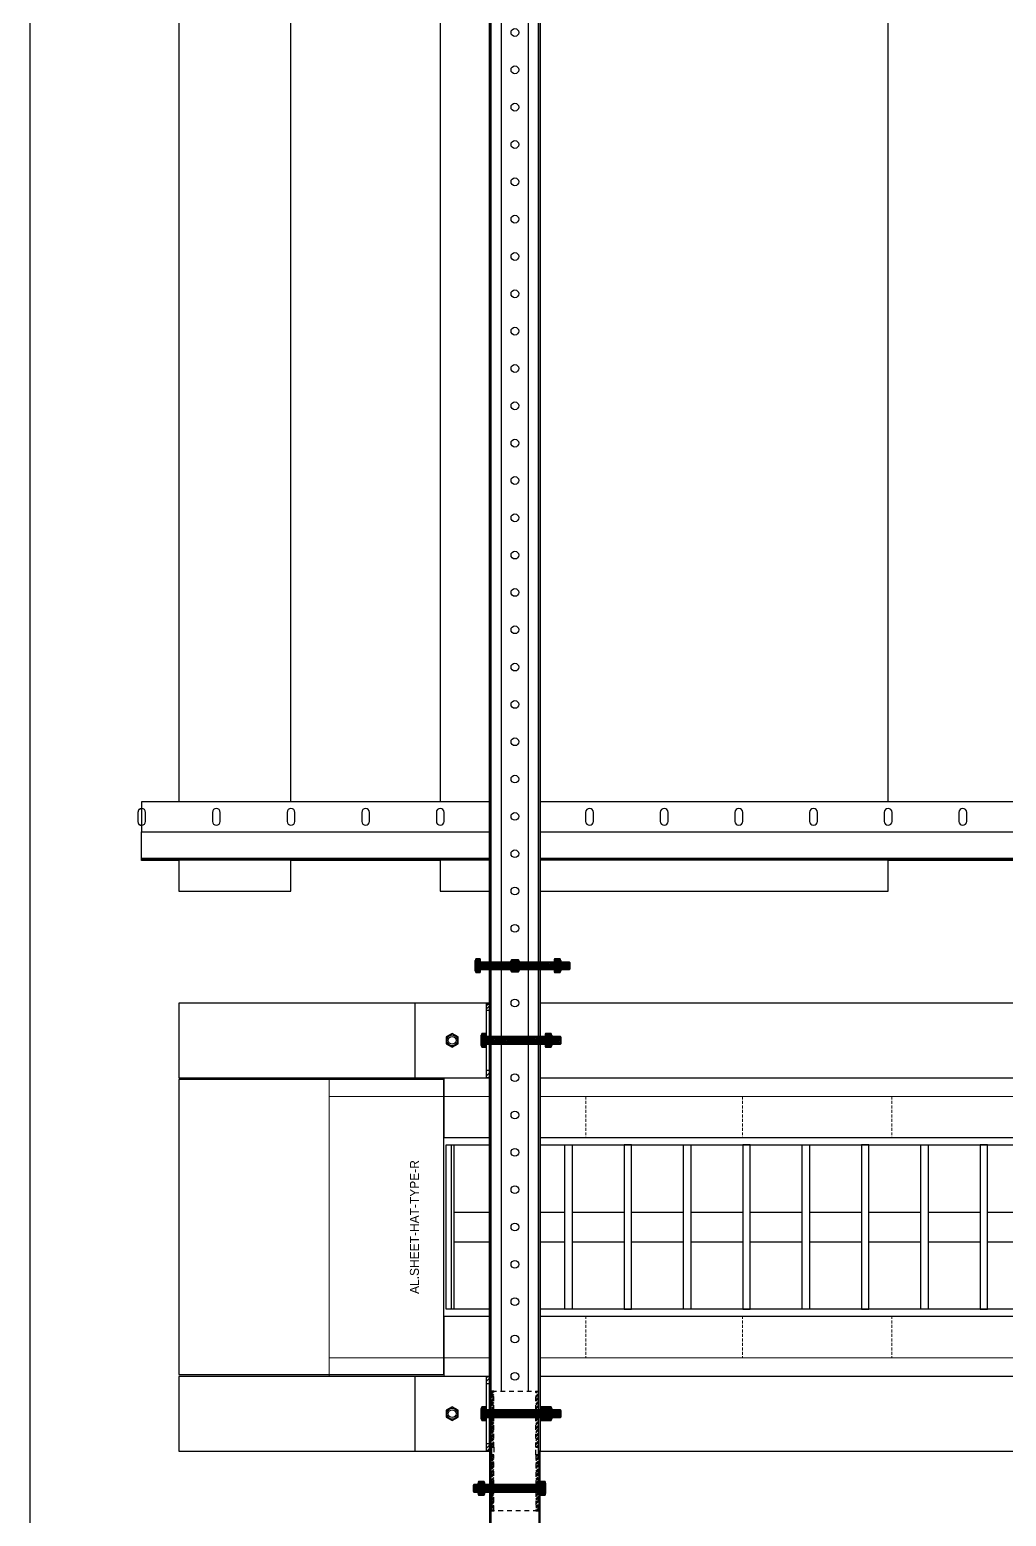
# Model space of a CAD drawing. Header units: millimetres. Extents: x -962357 to -591296, y -223672 to 59420.
# Drawn here: x -842405 to -841751, y -174638 to -173642 of the extents above; entities that cross this region are included whole.
import ezdxf
from ezdxf.enums import TextEntityAlignment as Align

# ---------------------------------------------------------------- set-up
doc = ezdxf.new("R2010")
doc.units = ezdxf.units.MM
doc.linetypes.add('DPA_Hidden 50', pattern=[3, 2, -1])
doc.linetypes.add('TA_HL_000.90000', pattern=[5.85, 3.195, -2.655])
for name, color, linetype in [('000 - H A T C H', 8, 'Continuous'), ('000 - WIPEOUT', 250, 'Continuous'), ('001 - ASCESSORIES', 251, 'Continuous'), ('A04_TUBE SERIES', 2, 'Continuous'), ('A11_ALU.SOLID SHEET', 2, 'Continuous')]:
    doc.layers.add(name, color=color, linetype=linetype)
doc.layers.add('A-GLAZ-CURT', color=2, linetype='Continuous', lineweight=9)
pattern_1 = [(135, (45431.8018, -77824.1695), (-1.325825215, -1.325825215), []), (135, (45431.8018, -77823.2856), (-1.325825215, -1.325825215), [])]
pattern_2 = [(110, (-0.5, 0), (-0.939693, -0.34202), []), (110, (-0.2012, 0.6409), (-0.939693, -0.34202), [1.25, -0.25, 0, -0.25])]

# ---------------------------------------------------------------- blocks, each defined once
blk = doc.blocks.new('*U4621')
at = {"color": 1}
blk.add_wipeout([(600, -60), (-600, -60), (-600, 60), (600, 60)], dxfattribs=at).dxf.layer = '000 - WIPEOUT'
at = {"layer": '001 - ASCESSORIES', "color": 0}
blk.add_lwpolyline([(600, -60), (-600, -60), (-600, 60), (600, 60)], close=True, dxfattribs=at)
at = {"layer": '001 - ASCESSORIES'}
for points in [[(-593.5, -55), (-598.5, -55), (-598.5, 55), (-593.5, 55)], [(595, -55), (-595, -55), (-595, 55), (595, 55)], [(-558.77, -55), (-553.77, -55), (-553.77, 55), (-558.77, 55)], [(-514.03, -55), (-519.03, -55), (-519.03, 55), (-514.03, 55)], [(-479.3, -55), (-474.3, -55), (-474.3, 55), (-479.3, 55)], [(-434.57, -55), (-439.57, -55), (-439.57, 55), (-434.57, 55)], [(-399.83, -55), (-394.83, -55), (-394.83, 55), (-399.83, 55)], [(-355.1, -55), (-360.1, -55), (-360.1, 55), (-355.1, 55)], [(-320.37, -55), (-315.37, -55), (-315.37, 55), (-320.37, 55)], [(-275.63, -55), (-280.63, -55), (-280.63, 55), (-275.63, 55)], [(-240.9, -55), (-235.9, -55), (-235.9, 55), (-240.9, 55)]]:
    blk.add_lwpolyline(points, close=True, dxfattribs=at)
for points in [[(-593.5, 10), (-558.77, 10)], [(-553.77, 10), (-519.03, 10)], [(-514.03, 10), (-479.3, 10)], [(-474.3, 10), (-439.57, 10)], [(-434.57, 10), (-399.83, 10)], [(-394.83, 10), (-360.1, 10)], [(-355.1, 10), (-320.37, 10)], [(-315.37, 10), (-280.63, 10)], [(-275.63, 10), (-240.9, 10)], [(-235.9, 10), (-201.17, 10)], [(-593.5, -10), (-558.77, -10)], [(-553.77, -10), (-519.03, -10)], [(-514.03, -10), (-479.3, -10)], [(-474.3, -10), (-439.57, -10)], [(-434.57, -10), (-399.83, -10)], [(-394.83, -10), (-360.1, -10)], [(-355.1, -10), (-320.37, -10)], [(-315.37, -10), (-280.63, -10)], [(-275.63, -10), (-240.9, -10)], [(-235.9, -10), (-201.17, -10)]]:
    blk.add_lwpolyline(points, dxfattribs=at)
blk = doc.blocks.new('*U4890')
blk.add_attdef('EXTR.OVL-LENGTH_', (-25, -59.09), '', height=5)
blk.add_wipeout([(-25, 0), (25, 0), (25, 1575), (-25, 1575)]).dxf.layer = '000 - WIPEOUT'
at = {"layer": 'A04_TUBE SERIES', "color": 0}
blk.add_lwpolyline([(-25, 0), (25, 0), (25, 1575), (-25, 1575)], close=True, dxfattribs=at)
blk = doc.blocks.new('*U4891')
blk.add_attdef('EXTR.OVL-LENGTH_', (-25, -59.09), '', height=5)
blk.add_wipeout([(-25, 0), (25, 0), (25, 1575), (-25, 1575)]).dxf.layer = '000 - WIPEOUT'
at = {"layer": 'A04_TUBE SERIES', "color": 0}
blk.add_lwpolyline([(-25, 0), (25, 0), (25, 1575), (-25, 1575)], close=True, dxfattribs=at)
blk = doc.blocks.new('*U4893')
at = {"color": 3}
blk.add_wipeout([(-875, 350), (875, 350), (875, 50), (-875, 50)], dxfattribs=at).dxf.layer = '000 - WIPEOUT'
at = {"layer": 'A11_ALU.SOLID SHEET', "color": 0, "linetype": 'ByBlock'}
blk.add_lwpolyline([(-875, 50), (875, 50), (875, 350), (-875, 350)], close=True, dxfattribs=at)
blk = doc.blocks.new('*U4895')
blk.add_wipeout([(875, 250), (875, 325), (-875, 325), (-875, 250)]).dxf.layer = '000 - WIPEOUT'
at = {"layer": 'A11_ALU.SOLID SHEET', "color": 0}
blk.add_lwpolyline([(875, 250), (875, 325), (-875, 325), (-875, 250)], close=True, dxfattribs=at)
blk = doc.blocks.new('*U4914')
blk.add_wipeout([(-750, 0), (750, 0), (750, 39), (-750, 39)]).dxf.layer = '000 - WIPEOUT'
at = {"color": 2}
blk.add_lwpolyline([(-750, 39), (750, 39), (750, 37.8), (-750, 37.8)], close=True, dxfattribs=at)
at = {"color": 1}
blk.add_lwpolyline([(-750, 37.8), (750, 37.8), (750, 20), (-750, 20)], close=True, dxfattribs=at)
blk.add_lwpolyline([(-750, 0), (750, 0), (750, 20), (-750, 20)], close=True)
for points in [[(202.6, 13, 1), (197.4, 13), (197.4, 7, 1), (202.6, 7)], [(252.6, 13, 1), (247.4, 13), (247.4, 7, 1), (252.6, 7)], [(302.6, 13, 1), (297.4, 13), (297.4, 7, 1), (302.6, 7)], [(352.6, 13, 1), (347.4, 13), (347.4, 7, 1), (352.6, 7)], [(402.6, 13, 1), (397.4, 13), (397.4, 7, 1), (402.6, 7)], [(452.6, 13, 1), (447.4, 13), (447.4, 7, 1), (452.6, 7)], [(502.6, 13, 1), (497.4, 13), (497.4, 7, 1), (502.6, 7)], [(552.6, 13, 1), (547.4, 13), (547.4, 7, 1), (552.6, 7)], [(602.6, 13, 1), (597.4, 13), (597.4, 7, 1), (602.6, 7)], [(652.6, 13, 1), (647.4, 13), (647.4, 7, 1), (652.6, 7)], [(702.6, 13, 1), (697.4, 13), (697.4, 7, 1), (702.6, 7)], [(752.6, 13, 1), (747.4, 13), (747.4, 7, 1), (752.6, 7)]]:
    blk.add_lwpolyline(points, format="xyb", close=True, dxfattribs=at)
blk = doc.blocks.new('000 - ASSCESSORIES_FAMELINE_GALV.BRACKET_FITTING_U-PROFILE_CC-01_TOP_VIEW')
at = {"color": 6}
blk.add_wipeout([(1500, -17), (-1500, -17), (-1500, 17), (1500, 17)], dxfattribs=at).dxf.layer = '000 - WIPEOUT'
at = {"layer": '001 - ASCESSORIES', "color": 0, "linetype": 'ByBlock'}
for p, q in [((1500, 15.8), (-1500, 15.8)), ((1500, -15.8), (-1500, -15.8))]:
    blk.add_line(p, q, dxfattribs=at)
at = {"layer": '001 - ASCESSORIES', "color": 1}
blk.add_lwpolyline([(1500, 17), (1500, -17), (-1500, -17), (-1500, 17)], close=True, dxfattribs=at)
at = {"layer": '001 - ASCESSORIES', "color": 0, "linetype": 'ByBlock'}
for points in [[(-1500, 17), (-1500, 9), (1500, 9), (1500, 17)], [(-1500, -9), (-1500, -17), (1500, -17), (1500, -9)]]:
    blk.add_lwpolyline(points, close=True, dxfattribs=at)
at = {"layer": '001 - ASCESSORIES', "color": 1, "linetype": 'Continuous'}
for centre in [(550, 0), (575, 0), (600, 0), (625, 0), (650, 0), (675, 0), (700, 0), (725, 0), (750, 0), (775, 0), (800, 0), (825, 0), (850, 0), (875, 0), (900, 0), (925, 0), (950, 0), (975, 0), (1000, 0), (1025, 0), (1050, 0), (1075, 0), (1100, 0), (1125, 0), (1150, 0), (1175, 0), (1200, 0), (1225, 0), (1250, 0), (1275, 0), (1300, 0), (1325, 0), (1350, 0), (1375, 0), (1400, 0), (1425, 0), (1450, 0), (1475, 0), (1500, 0)]:
    blk.add_circle(centre, 2.6, dxfattribs=at)
blk = doc.blocks.new('000 - ASSCESSORIES_FAMELINE_GALV._SPICE-FOR_CC-01_TOP_VIEW')
blk.add_wipeout([(-40, 15.5), (40, 15.5), (40, -15.5), (-40, -15.5)]).dxf.layer = '000 - WIPEOUT'
at = {"layer": '000 - H A T C H'}
h = blk.add_hatch(dxfattribs=at)
h.set_pattern_fill('ANSI32', color=8, scale=5, angle=90)
h.set_pattern_definition(pattern_1)
h.paths.add_polyline_path([(-27.5, 14), (-27.5, 15.5), (-40, 15.5), (-40, 14)])
h.paths.add_polyline_path([(-2.5, 14), (-2.5, 15.5), (-22.5, 15.5), (-22.5, 14)])
h.paths.add_polyline_path([(27.5, 15.5), (27.5, 14), (40, 14), (40, 15.5)])
h.paths.add_polyline_path([(22.5, 14), (22.5, 15.5), (2.5, 15.5), (2.5, 14)])
h = blk.add_hatch(dxfattribs=at)
h.set_pattern_fill('ANSI32', color=8, scale=5, angle=90)
h.set_pattern_definition(pattern_1)
h.paths.add_polyline_path([(-27.5, -15.5), (-27.5, -14), (-40, -14), (-40, -15.5)])
h.paths.add_polyline_path([(-2.5, -15.5), (-2.5, -14), (-22.5, -14), (-22.5, -15.5)])
h.paths.add_polyline_path([(27.5, -14), (27.5, -15.5), (40, -15.5), (40, -14)])
h.paths.add_polyline_path([(22.5, -15.5), (22.5, -14), (2.5, -14), (2.5, -15.5)])
at = {"layer": '001 - ASCESSORIES', "color": 0, "linetype": 'ByBlock'}
for points in [[(-40, 15.5), (40, 15.5), (40, -15.5), (-40, -15.5)], [(-27.5, 14), (-27.5, 15.5), (-40, 15.5), (-40, 14)], [(-27.5, 15.5), (-22.5, 15.5), (-22.5, 14), (-27.5, 14)], [(-2.5, 14), (-2.5, 15.5), (-22.5, 15.5), (-22.5, 14)], [(-2.5, 15.5), (2.5, 15.5), (2.5, 14), (-2.5, 14)], [(22.5, 14), (22.5, 15.5), (2.5, 15.5), (2.5, 14)], [(22.5, 15.5), (27.5, 15.5), (27.5, 14), (22.5, 14)], [(27.5, 15.5), (27.5, 14), (40, 14), (40, 15.5)], [(-27.5, -15.5), (-27.5, -14), (-40, -14), (-40, -15.5)], [(-27.5, -14), (-22.5, -14), (-22.5, -15.5), (-27.5, -15.5)], [(-2.5, -15.5), (-2.5, -14), (-22.5, -14), (-22.5, -15.5)], [(-2.5, -14), (2.5, -14), (2.5, -15.5), (-2.5, -15.5)], [(2.5, -14), (22.5, -14), (22.5, -15.5), (2.5, -15.5)], [(22.5, -14), (27.5, -14), (27.5, -15.5), (22.5, -15.5)], [(27.5, -14), (40, -14), (40, -15.5), (27.5, -15.5)]]:
    blk.add_lwpolyline(points, close=True, dxfattribs=at)
blk = doc.blocks.new('*U4733')
at = {"layer": '001 - ASCESSORIES', "color": 0, "linetype": 'ByBlock', "rotation": 90}
blk.add_blockref('000 - ASSCESSORIES_FAMELINE_GALV._SPICE-FOR_CC-01_TOP_VIEW', (0, 0), dxfattribs=at)
blk = doc.blocks.new('*U4662')
at = {"color": 1}
for p, q in [((-3.46, 4.5), (3.46, 4.5)), ((-3.46, 0), (3.46, 0))]:
    blk.add_line(p, q, dxfattribs=at)
at = {"color": 0}
for points in [[(-2.31, 4.21, 0.249893), (-4.62, 4.21), (-4.62, 0.29, 0.249893), (-2.31, 0.29)], [(2.31, 4.21, 0.062422), (0, 4.5, 0.062422), (-2.31, 4.21), (-2.31, 0.29, 0.061692), (0, 0, 0.061692), (2.31, 0.29)], [(4.62, 4.21, 0.249893), (2.31, 4.21), (2.31, 0.29, 0.249893), (4.62, 0.29)]]:
    blk.add_lwpolyline(points, format="xyb", close=True, dxfattribs=at)
blk = doc.blocks.new('*U4707')
at = {"layer": '000 - H A T C H'}
h = blk.add_hatch(color=250, dxfattribs=at)
h.dxf.hatch_style = 1
edge = h.paths.add_edge_path()
edge.add_line((0.29, 4.62), (4.21, 4.62))
edge.add_arc((2.05, 3.46), 2.45, 0, 28.06093, ccw=False)
edge.add_line((4.5, 3.46), (4.5, 0.01))
edge.add_arc((-4.86, 0), 9.36, -0.02392, 0.02392, ccw=False)
edge.add_line((4.5, 0), (4.5, 0))
edge.add_arc((-4.86, 0), 9.36, -0.02392, 0.02392, ccw=False)
edge.add_line((4.5, -0.01), (4.5, -3.46))
edge.add_arc((2.05, -3.46), 2.45, -28.06093, 0, ccw=False)
edge.add_line((4.21, -4.62), (0.29, -4.62))
edge.add_arc((2.45, -3.46), 2.45, 180, 208.06093, ccw=False)
edge.add_line((0, -3.46), (0, 3.46))
edge.add_arc((2.45, 3.46), 2.45, 151.93907, 180, ccw=False)
at = {"layer": '001 - ASCESSORIES', "color": 0, "rotation": 270}
blk.add_blockref('*U4662', (0, 0), dxfattribs=at)
blk = doc.blocks.new('*U4682')
at = {"color": 1}
for p, q in [((-3.46, 3.5), (3.46, 3.5)), ((-3.46, 0), (3.46, 0))]:
    blk.add_line(p, q, dxfattribs=at)
at = {"color": 0}
for points in [[(-2.31, 3.21, 0.249855), (-4.62, 3.21), (-4.62, 0.29, 0.249855), (-2.31, 0.29)], [(2.31, 3.21, 0.062432), (0, 3.5, 0.062432), (-2.31, 3.21), (-2.31, 0.29, 0.061701), (0, 0, 0.061701), (2.31, 0.29)], [(4.62, 3.21, 0.249855), (2.31, 3.21), (2.31, 0.29, 0.249855), (4.62, 0.29)]]:
    blk.add_lwpolyline(points, format="xyb", close=True, dxfattribs=at)
blk = doc.blocks.new('*U4693')
at = {"layer": '000 - H A T C H'}
h = blk.add_hatch(dxfattribs=at)
h.set_pattern_fill('ANSI35', color=8, scale=4, angle=65)
h.set_pattern_definition(pattern_2)
h.paths.add_polyline_path([(0, -2.5), (44.5, -2.5), (44.5, 2.5), (0, 2.5)])
at = {"color": 8}
blk.add_line((44.5, -2.5), (44.5, 2.5), dxfattribs=at)
at = {"color": 1}
blk.add_lwpolyline([(44.5, 2.5), (0, 2.5), (0, -2.5), (44.5, -2.5), (45, -2), (45, 2)], close=True, dxfattribs=at)
blk = doc.blocks.new('*U4734')
at = {"layer": '000 - H A T C H'}
h = blk.add_hatch(color=250, dxfattribs=at)
h.dxf.hatch_style = 1
edge = h.paths.add_edge_path()
edge.add_line((-0.29, -4.62), (-3.21, -4.62))
edge.add_arc((-1.05, -3.46), 2.45, 180, 208.05689, ccw=False)
edge.add_line((-3.5, -3.46), (-3.5, -0.01))
edge.add_arc((5.86, 0), 9.36, 179.97608, 180.02392, ccw=False)
edge.add_line((-3.5, 0), (-3.5, 0))
edge.add_arc((5.86, 0), 9.36, 179.97608, 180.02392, ccw=False)
edge.add_line((-3.5, 0.01), (-3.5, 3.46))
edge.add_arc((-1.05, 3.46), 2.45, 151.94311, 180, ccw=False)
edge.add_line((-3.21, 4.62), (-0.29, 4.62))
edge.add_arc((-2.45, 3.46), 2.45, 360, 388.05689, ccw=False)
edge.add_line((0, 3.46), (0, -3.46))
edge.add_arc((-2.45, -3.46), 2.45, 331.94311, 360, ccw=False)
blk.add_blockref('*U4693', (0, 0))
at = {"layer": '001 - ASCESSORIES', "rotation": 90}
blk.add_blockref('*U4682', (0, 0), dxfattribs=at)
blk = doc.blocks.new('*U4735')
at = {"layer": '001 - ASCESSORIES', "rotation": 270}
for name, p in [('*U4734', (0, 0)), ('*U4707', (0, -37.2))]:
    blk.add_blockref(name, p, dxfattribs=at)
blk = doc.blocks.new('*U4907')
at = {"layer": '001 - ASCESSORIES'}
blk.add_lwpolyline([(2020, 17), (1500, 17), (1500, -17), (2020, -17)], close=True, dxfattribs=at)
at = {"layer": '001 - ASCESSORIES', "color": 0}
blk.add_lwpolyline([(2020, 16.2), (1500, 16.2), (1500, -16.2), (2020, -16.2)], close=True, dxfattribs=at)
at = {"layer": '001 - ASCESSORIES'}
blk.add_circle((1525, 0), 2.6, dxfattribs=at)
at = {"layer": '001 - ASCESSORIES', "color": 0, "linetype": 'ByBlock'}
blk.add_blockref('000 - ASSCESSORIES_FAMELINE_GALV.BRACKET_FITTING_U-PROFILE_CC-01_TOP_VIEW', (0, 0), dxfattribs=at)
at = {"layer": '001 - ASCESSORIES', "linetype": 'TA_HL_000.90000', "rotation": 90}
blk.add_blockref('*U4733', (1500, 0), dxfattribs=at)
for p in [(1475, 17), (1525, 17)]:
    blk.add_blockref('*U4735', p)
blk = doc.blocks.new('*U4663')
at = {"layer": '001 - ASCESSORIES', "color": 0}
blk.add_lwpolyline([(4.62, 0), (2.31, 4), (-2.31, 4), (-4.62, 0), (-2.31, -4), (2.31, -4)], close=True, dxfattribs=at)
at = {"layer": '001 - ASCESSORIES', "color": 8}
blk.add_circle((0, 0), 3.85, dxfattribs=at)
at = {"layer": '001 - ASCESSORIES', "color": 0}
blk.add_circle((0, 0), 2.6, dxfattribs=at)
blk = doc.blocks.new('*U4664')
at = {"layer": '000 - H A T C H'}
h = blk.add_hatch(color=250, dxfattribs=at)
h.dxf.hatch_style = 1
h.paths.add_polyline_path([(4, -2.31), (4, 2.31), (0, 4.62), (-4, 2.31), (-4, -2.31), (0, -4.62)])
h.paths.add_polyline_path([(0, -2.6, -1), (0, 2.6, -1)], flags=16)
at = {"layer": '001 - ASCESSORIES', "color": 0, "rotation": 270}
blk.add_blockref('*U4663', (0, 0), dxfattribs=at)
blk = doc.blocks.new('*U4696')
at = {"layer": '000 - H A T C H'}
h = blk.add_hatch(dxfattribs=at)
h.set_pattern_fill('ANSI35', color=8, scale=4, angle=65)
h.set_pattern_definition(pattern_2)
h.paths.add_polyline_path([(0, -2.5), (59.5, -2.5), (59.5, 2.5), (0, 2.5)])
at = {"color": 8}
blk.add_line((59.5, -2.5), (59.5, 2.5), dxfattribs=at)
at = {"color": 1}
blk.add_lwpolyline([(59.5, 2.5), (0, 2.5), (0, -2.5), (59.5, -2.5), (60, -2), (60, 2)], close=True, dxfattribs=at)
blk = doc.blocks.new('*U4748')
at = {"layer": '000 - H A T C H'}
h = blk.add_hatch(color=250, dxfattribs=at)
h.dxf.hatch_style = 1
edge = h.paths.add_edge_path()
edge.add_line((-0.29, -4.62), (-3.21, -4.62))
edge.add_arc((-1.05, -3.46), 2.45, 180, 208.05689, ccw=False)
edge.add_line((-3.5, -3.46), (-3.5, -0.01))
edge.add_arc((5.86, 0), 9.36, 179.97608, 180.02392, ccw=False)
edge.add_line((-3.5, 0), (-3.5, 0))
edge.add_arc((5.86, 0), 9.36, 179.97608, 180.02392, ccw=False)
edge.add_line((-3.5, 0.01), (-3.5, 3.46))
edge.add_arc((-1.05, 3.46), 2.45, 151.94311, 180, ccw=False)
edge.add_line((-3.21, 4.62), (-0.29, 4.62))
edge.add_arc((-2.45, 3.46), 2.45, 360, 388.05689, ccw=False)
edge.add_line((0, 3.46), (0, -3.46))
edge.add_arc((-2.45, -3.46), 2.45, 331.94311, 360, ccw=False)
blk.add_blockref('*U4696', (0, 0))
at = {"layer": '001 - ASCESSORIES', "rotation": 90}
blk.add_blockref('*U4682', (0, 0), dxfattribs=at)
blk = doc.blocks.new('*U4821')
at = {"layer": '001 - ASCESSORIES'}
blk.add_blockref('*U4748', (-23, 0), dxfattribs=at)
at = {"layer": '001 - ASCESSORIES', "color": 2}
for rotation in [90, 90, 270, 270]:
    blk.add_blockref('*U4664', (0, 0), dxfattribs=dict(at, rotation=rotation))
at = {"layer": '001 - ASCESSORIES', "color": 1}
blk.add_blockref('*U4707', (26.2, 0), dxfattribs=at)
blk = doc.blocks.new('000 - ASSCESSORIES_FAMELINE_AL.EXTR._L-PROFILE_50x68mm._non-code_TOP_VIEW')
blk.add_wipeout([(-50, -25), (0, -25), (0, 25), (-50, 25)]).dxf.layer = '000 - WIPEOUT'
at = {"layer": '000 - H A T C H'}
h = blk.add_hatch(dxfattribs=at)
h.set_pattern_fill('ANSI32', color=8, scale=0.5)
h.set_pattern_definition([(45, (-14193.569, 11847.092), (-3.367596, 3.367596), []), (45, (-14191.324, 11847.092), (-3.367596, 3.367596), [])])
h.paths.add_polyline_path([(-2, 20), (0, 20), (0, 25), (-2, 25)])
h.paths.add_polyline_path([(0, -20), (-2, -20), (-2, -25), (0, -25)])
at = {"layer": '001 - ASCESSORIES', "color": 0}
for p, q in [((0, 20), (-2, 20)), ((-2, -20), (0, -20))]:
    blk.add_line(p, q, dxfattribs=at)
at = {"layer": '001 - ASCESSORIES', "color": 1}
blk.add_line((-2, -20), (-2, 20), dxfattribs=at)
at = {"layer": '001 - ASCESSORIES'}
blk.add_lwpolyline([(-50, -25), (0, -25), (0, 25), (-50, 25)], close=True, dxfattribs=at)
at = {"layer": '001 - ASCESSORIES', "color": 0}
for points in [[(-2, 25), (0, 25), (0, 20), (-2, 20)], [(-2, -20), (0, -20), (0, -25), (-2, -25)]]:
    blk.add_lwpolyline(points, close=True, dxfattribs=at)
at = {"layer": '001 - ASCESSORIES', "color": 1}
blk.add_circle((-25, 0), 2.6, dxfattribs=at)
blk = doc.blocks.new('*U4738')
at = {"layer": '001 - ASCESSORIES', "color": 0}
blk.add_blockref('000 - ASSCESSORIES_FAMELINE_AL.EXTR._L-PROFILE_50x68mm._non-code_TOP_VIEW', (0, 0), dxfattribs=at)
blk = doc.blocks.new('*U4683')
blk.add_circle((0, 0), 3.66)
at = {"layer": '001 - ASCESSORIES', "color": 0}
blk.add_lwpolyline([(4.62, 0), (2.31, 4), (-2.31, 4), (-4.62, 0), (-2.31, -4), (2.31, -4)], close=True, dxfattribs=at)
at = {"layer": '001 - ASCESSORIES', "color": 8}
blk.add_circle((0, 0), 3.85, dxfattribs=at)
blk = doc.blocks.new('*U4715')
at = {"layer": '001 - ASCESSORIES', "rotation": 90}
blk.add_blockref('*U4683', (0, 0), dxfattribs=at)
blk = doc.blocks.new('*U4751')
at = {"layer": '001 - ASCESSORIES'}
blk.add_blockref('*U4715', (0, 0), dxfattribs=at)
blk = doc.blocks.new('*U4694')
at = {"layer": '000 - H A T C H'}
h = blk.add_hatch(dxfattribs=at)
h.set_pattern_fill('ANSI35', color=8, scale=4, angle=65)
h.set_pattern_definition(pattern_2)
h.paths.add_polyline_path([(0, -2.5), (49.5, -2.5), (49.5, 2.5), (0, 2.5)])
at = {"color": 8}
blk.add_line((49.5, -2.5), (49.5, 2.5), dxfattribs=at)
at = {"color": 1}
blk.add_lwpolyline([(49.5, 2.5), (0, 2.5), (0, -2.5), (49.5, -2.5), (50, -2), (50, 2)], close=True, dxfattribs=at)
blk = doc.blocks.new('*U4746')
at = {"layer": '000 - H A T C H'}
h = blk.add_hatch(color=250, dxfattribs=at)
h.dxf.hatch_style = 1
edge = h.paths.add_edge_path()
edge.add_line((-0.29, -4.62), (-3.21, -4.62))
edge.add_arc((-1.05, -3.46), 2.45, 180, 208.05689, ccw=False)
edge.add_line((-3.5, -3.46), (-3.5, -0.01))
edge.add_arc((5.86, 0), 9.36, 179.97608, 180.02392, ccw=False)
edge.add_line((-3.5, 0), (-3.5, 0))
edge.add_arc((5.86, 0), 9.36, 179.97608, 180.02392, ccw=False)
edge.add_line((-3.5, 0.01), (-3.5, 3.46))
edge.add_arc((-1.05, 3.46), 2.45, 151.94311, 180, ccw=False)
edge.add_line((-3.21, 4.62), (-0.29, 4.62))
edge.add_arc((-2.45, 3.46), 2.45, 360, 388.05689, ccw=False)
edge.add_line((0, 3.46), (0, -3.46))
edge.add_arc((-2.45, -3.46), 2.45, 331.94311, 360, ccw=False)
blk.add_blockref('*U4694', (0, 0))
at = {"layer": '001 - ASCESSORIES', "rotation": 90}
blk.add_blockref('*U4682', (0, 0), dxfattribs=at)
blk = doc.blocks.new('*U4752')
at = {"layer": '001 - ASCESSORIES'}
for name, p in [('*U4746', (0, 0)), ('*U4707', (39.2, -0.01))]:
    blk.add_blockref(name, p, dxfattribs=at)
blk = doc.blocks.new('*U4794')
at = {"color": 2}
blk.add_blockref('*U4738', (0, 0), dxfattribs=at)
for name, p in [('*U4751', (-25, 0)), ('*U4752', (-2, 0))]:
    blk.add_blockref(name, p)
blk = doc.blocks.new('*U4953')
at = {"layer": 'A11_ALU.SOLID SHEET', "color": 0}
blk.add_lwpolyline([(177.5, -98.8), (177.5, 98.8), (0, 98.8), (0, -98.8)], close=True, dxfattribs=at)
at = {"layer": 'Defpoints', "color": 250}
blk.add_point((0, 0), dxfattribs=at)
blk.add_text('AL.SHEET-HAT-TYPE-R', height=6, rotation=270, dxfattribs=at).set_placement((15, 0), align=Align.BOTTOM_CENTER)
blk = doc.blocks.new('*U4956')
blk.add_lwpolyline([(-90014.24, 5618.01), (-90014.24, 4315), (-97724.95, 4315), (-97724.95, 548.02), (-81222.61, 548.02), (-81222.61, 5618.01)], close=True)
blk.add_blockref('*U4621', (-96847.5, 1330.5))
at = {"layer": 'A04_TUBE SERIES', "color": 0, "linetype": 'ByBlock'}
for name, p, rotation in [('*U4890', (-96050, 1455.5), 90), ('*U4891', (-96050, 1205.5), 89.99999999997306)]:
    blk.add_blockref(name, p, dxfattribs=dict(at, rotation=rotation))
at = {"layer": 'A11_ALU.SOLID SHEET', "color": 0, "linetype": 'ByBlock', "rotation": 90}
blk.add_blockref('*U4893', (-97100, 2430.5), dxfattribs=at)
blk.add_blockref('*U4895', (-97300, 2430.5), dxfattribs=at)
at = {"layer": '001 - ASCESSORIES', "linetype": 'ByBlock', "rotation": 180}
blk.add_blockref('*U4914', (-96900, 1615), dxfattribs=at)
at = {"layer": '001 - ASCESSORIES', "linetype": 'ByBlock', "rotation": 270}
blk.add_blockref('*U4907', (-97400, 2680.5), dxfattribs=at)
at = {"layer": '001 - ASCESSORIES', "linetype": 'ByBlock'}
for name, p in [('*U4821', (-97400, 1505.5)), ('*U4794', (-97417, 1455.5)), ('*U4794', (-97417, 1205.5))]:
    blk.add_blockref(name, p, dxfattribs=at)
at = {"layer": 'A11_ALU.SOLID SHEET', "color": 1, "rotation": 180}
blk.add_blockref('*U4953', (-97447.5, 1330.5), dxfattribs=at)
blk = doc.blocks.new('DPA_CP_Metal Ceiling Luminaire2 - Linear Luminaire-12437131-4160-01 UPPER PLATFORM LEVEL - REFLECTED CEILING PLAN')
at = {"layer": 'A-GLAZ-CURT'}
for p, q in [((-842129.95, 6974.03), (-842129.95, 7249.03)), ((-842129.95, 7249.03), (-840929.95, 7249.03)), ((-842129.95, 7249.03), (-842129.95, 6974.03)), ((-840929.95, 7249.03), (-842129.95, 7249.03)), ((-842129.95, 7249.03), (-840929.95, 7249.03)), ((-842129.95, 7211.53), (-842129.95, 6974.03)), ((-842129.95, 7199.03), (-840929.95, 7199.03)), ((-842129.95, 7024.03), (-840929.95, 7024.03)), ((-840929.95, 6974.03), (-842129.95, 6974.03)), ((-840929.95, 6974.03), (-842129.95, 6974.03)), ((-842129.95, 6974.03), (-840929.95, 6974.03))]:
    blk.add_line(p, q, dxfattribs=at)
at = {"layer": 'A-GLAZ-CURT', "linetype": 'DPA_Hidden 50'}
for p, q in [((-842034.95, 7199.03), (-842034.95, 7024.03)), ((-841929.95, 7199.03), (-841929.95, 7024.03)), ((-841829.95, 7199.03), (-841829.95, 7024.03))]:
    blk.add_line(p, q, dxfattribs=at)
blk = doc.blocks.new('DPA_CP_Metal Ceiling Panel1 - Horizontal with Gap-12451539-4160-01 UPPER PLATFORM LEVEL - REFLECTED CEILING PLAN')
at = {"layer": 'A-GLAZ-CURT'}
for p, q in [((-840929.95, 6974.03), (-840929.95, 7249.03)), ((-840929.95, 6974.03), (-840929.95, 7249.03)), ((-840929.95, 7249.03), (-840852.95, 7249.03)), ((-840929.95, 7249.03), (-840852.95, 7249.03)), ((-840929.95, 6974.03), (-840929.95, 7249.03)), ((-840852.95, 6974.03), (-840852.95, 7249.03)), ((-840852.95, 7249.03), (-840852.95, 6974.03)), ((-840852.95, 7249.03), (-840852.95, 6974.03)), ((-840929.95, 7199.03), (-840852.95, 7199.03)), ((-840929.95, 7024.03), (-840852.95, 7024.03)), ((-840929.95, 6974.03), (-840852.95, 6974.03)), ((-840852.95, 6974.03), (-840929.95, 6974.03)), ((-840852.95, 6974.03), (-840929.95, 6974.03))]:
    blk.add_line(p, q, dxfattribs=at)
blk = doc.blocks.new('*U453')
at = {"color": 1}
blk.add_wipeout([(600, -60), (-600, -60), (-600, 60), (600, 60)], dxfattribs=at).dxf.layer = '000 - WIPEOUT'
at = {"layer": '001 - ASCESSORIES', "color": 0}
blk.add_lwpolyline([(600, -60), (-600, -60), (-600, 60), (600, 60)], close=True, dxfattribs=at)
at = {"layer": '001 - ASCESSORIES'}
for points in [[(-593.5, -55), (-598.5, -55), (-598.5, 55), (-593.5, 55)], [(595, -55), (-595, -55), (-595, 55), (595, 55)], [(-558.77, -55), (-553.77, -55), (-553.77, 55), (-558.77, 55)], [(-514.03, -55), (-519.03, -55), (-519.03, 55), (-514.03, 55)], [(-479.3, -55), (-474.3, -55), (-474.3, 55), (-479.3, 55)], [(-434.57, -55), (-439.57, -55), (-439.57, 55), (-434.57, 55)], [(-399.83, -55), (-394.83, -55), (-394.83, 55), (-399.83, 55)], [(-355.1, -55), (-360.1, -55), (-360.1, 55), (-355.1, 55)], [(-320.37, -55), (-315.37, -55), (-315.37, 55), (-320.37, 55)], [(-275.63, -55), (-280.63, -55), (-280.63, 55), (-275.63, 55)], [(-240.9, -55), (-235.9, -55), (-235.9, 55), (-240.9, 55)]]:
    blk.add_lwpolyline(points, close=True, dxfattribs=at)
for points in [[(-593.5, 10), (-558.77, 10)], [(-553.77, 10), (-519.03, 10)], [(-514.03, 10), (-479.3, 10)], [(-474.3, 10), (-439.57, 10)], [(-434.57, 10), (-399.83, 10)], [(-394.83, 10), (-360.1, 10)], [(-355.1, 10), (-320.37, 10)], [(-315.37, 10), (-280.63, 10)], [(-275.63, 10), (-240.9, 10)], [(-235.9, 10), (-201.17, 10)], [(-593.5, -10), (-558.77, -10)], [(-553.77, -10), (-519.03, -10)], [(-514.03, -10), (-479.3, -10)], [(-474.3, -10), (-439.57, -10)], [(-434.57, -10), (-399.83, -10)], [(-394.83, -10), (-360.1, -10)], [(-355.1, -10), (-320.37, -10)], [(-315.37, -10), (-280.63, -10)], [(-275.63, -10), (-240.9, -10)], [(-235.9, -10), (-201.17, -10)]]:
    blk.add_lwpolyline(points, dxfattribs=at)
blk = doc.blocks.new('*U495')
blk.add_attdef('EXTR.OVL-LENGTH_', (-25, -59.09), '', height=5)
blk.add_wipeout([(-25, 0), (25, 0), (25, 1575), (-25, 1575)]).dxf.layer = '000 - WIPEOUT'
at = {"layer": 'A04_TUBE SERIES', "color": 0}
blk.add_lwpolyline([(-25, 0), (25, 0), (25, 1575), (-25, 1575)], close=True, dxfattribs=at)
blk = doc.blocks.new('*U496')
blk.add_attdef('EXTR.OVL-LENGTH_', (-25, -59.09), '', height=5)
blk.add_wipeout([(-25, 0), (25, 0), (25, 1575), (-25, 1575)]).dxf.layer = '000 - WIPEOUT'
at = {"layer": 'A04_TUBE SERIES', "color": 0}
blk.add_lwpolyline([(-25, 0), (25, 0), (25, 1575), (-25, 1575)], close=True, dxfattribs=at)
blk = doc.blocks.new('*U711')
at = {"color": 3}
blk.add_wipeout([(-862.5, 350), (862.5, 350), (862.5, 50), (-862.5, 50)], dxfattribs=at).dxf.layer = '000 - WIPEOUT'
at = {"layer": 'A11_ALU.SOLID SHEET', "color": 0, "linetype": 'ByBlock'}
blk.add_lwpolyline([(-862.5, 50), (862.5, 50), (862.5, 350), (-862.5, 350)], close=True, dxfattribs=at)
blk = doc.blocks.new('*U499')
blk.add_wipeout([(862.5, 250), (862.5, 325), (-862.5, 325), (-862.5, 250)]).dxf.layer = '000 - WIPEOUT'
at = {"layer": 'A11_ALU.SOLID SHEET', "color": 0}
blk.add_lwpolyline([(862.5, 250), (862.5, 325), (-862.5, 325), (-862.5, 250)], close=True, dxfattribs=at)
blk = doc.blocks.new('*U528')
blk.add_wipeout([(-750, 0), (750, 0), (750, 39), (-750, 39)]).dxf.layer = '000 - WIPEOUT'
at = {"color": 2}
blk.add_lwpolyline([(-750, 39), (750, 39), (750, 37.8), (-750, 37.8)], close=True, dxfattribs=at)
at = {"color": 1}
blk.add_lwpolyline([(-750, 37.8), (750, 37.8), (750, 20), (-750, 20)], close=True, dxfattribs=at)
blk.add_lwpolyline([(-750, 0), (750, 0), (750, 20), (-750, 20)], close=True)
for points in [[(202.6, 13, 1), (197.4, 13), (197.4, 7, 1), (202.6, 7)], [(252.6, 13, 1), (247.4, 13), (247.4, 7, 1), (252.6, 7)], [(302.6, 13, 1), (297.4, 13), (297.4, 7, 1), (302.6, 7)], [(352.6, 13, 1), (347.4, 13), (347.4, 7, 1), (352.6, 7)], [(402.6, 13, 1), (397.4, 13), (397.4, 7, 1), (402.6, 7)], [(452.6, 13, 1), (447.4, 13), (447.4, 7, 1), (452.6, 7)], [(502.6, 13, 1), (497.4, 13), (497.4, 7, 1), (502.6, 7)], [(552.6, 13, 1), (547.4, 13), (547.4, 7, 1), (552.6, 7)], [(602.6, 13, 1), (597.4, 13), (597.4, 7, 1), (602.6, 7)], [(652.6, 13, 1), (647.4, 13), (647.4, 7, 1), (652.6, 7)], [(702.6, 13, 1), (697.4, 13), (697.4, 7, 1), (702.6, 7)], [(752.6, 13, 1), (747.4, 13), (747.4, 7, 1), (752.6, 7)]]:
    blk.add_lwpolyline(points, format="xyb", close=True, dxfattribs=at)
blk = doc.blocks.new('*U677')
at = {"layer": '001 - ASCESSORIES', "color": 0, "linetype": 'ByBlock', "rotation": 90}
blk.add_blockref('000 - ASSCESSORIES_FAMELINE_GALV._SPICE-FOR_CC-01_TOP_VIEW', (0, 0), dxfattribs=at)
blk = doc.blocks.new('*U349')
at = {"color": 1}
for p, q in [((-3.46, 4.5), (3.46, 4.5)), ((-3.46, 0), (3.46, 0))]:
    blk.add_line(p, q, dxfattribs=at)
at = {"color": 0}
for points in [[(-2.31, 4.21, 0.249893), (-4.62, 4.21), (-4.62, 0.29, 0.249893), (-2.31, 0.29)], [(2.31, 4.21, 0.062422), (0, 4.5, 0.062422), (-2.31, 4.21), (-2.31, 0.29, 0.061692), (0, 0, 0.061692), (2.31, 0.29)], [(4.62, 4.21, 0.249893), (2.31, 4.21), (2.31, 0.29, 0.249893), (4.62, 0.29)]]:
    blk.add_lwpolyline(points, format="xyb", close=True, dxfattribs=at)
blk = doc.blocks.new('*U667')
at = {"layer": '000 - H A T C H'}
h = blk.add_hatch(color=250, dxfattribs=at)
h.dxf.hatch_style = 1
edge = h.paths.add_edge_path()
edge.add_line((0.29, 4.62), (4.21, 4.62))
edge.add_arc((2.05, 3.46), 2.45, 0, 28.06093, ccw=False)
edge.add_line((4.5, 3.46), (4.5, 0.01))
edge.add_arc((-4.86, 0), 9.36, -0.02392, 0.02392, ccw=False)
edge.add_line((4.5, 0), (4.5, 0))
edge.add_arc((-4.86, 0), 9.36, -0.02392, 0.02392, ccw=False)
edge.add_line((4.5, -0.01), (4.5, -3.46))
edge.add_arc((2.05, -3.46), 2.45, -28.06093, 0, ccw=False)
edge.add_line((4.21, -4.62), (0.29, -4.62))
edge.add_arc((2.45, -3.46), 2.45, 180, 208.06093, ccw=False)
edge.add_line((0, -3.46), (0, 3.46))
edge.add_arc((2.45, 3.46), 2.45, 151.93907, 180, ccw=False)
at = {"layer": '001 - ASCESSORIES', "color": 0, "rotation": 270}
blk.add_blockref('*U349', (0, 0), dxfattribs=at)
blk = doc.blocks.new('*U351')
at = {"color": 1}
for p, q in [((-3.46, 3.5), (3.46, 3.5)), ((-3.46, 0), (3.46, 0))]:
    blk.add_line(p, q, dxfattribs=at)
at = {"color": 0}
for points in [[(-2.31, 3.21, 0.249855), (-4.62, 3.21), (-4.62, 0.29, 0.249855), (-2.31, 0.29)], [(2.31, 3.21, 0.062432), (0, 3.5, 0.062432), (-2.31, 3.21), (-2.31, 0.29, 0.061701), (0, 0, 0.061701), (2.31, 0.29)], [(4.62, 3.21, 0.249855), (2.31, 3.21), (2.31, 0.29, 0.249855), (4.62, 0.29)]]:
    blk.add_lwpolyline(points, format="xyb", close=True, dxfattribs=at)
blk = doc.blocks.new('*U362')
at = {"layer": '000 - H A T C H'}
h = blk.add_hatch(dxfattribs=at)
h.set_pattern_fill('ANSI35', color=8, scale=4, angle=65)
h.set_pattern_definition(pattern_2)
h.paths.add_polyline_path([(0, -2.5), (44.5, -2.5), (44.5, 2.5), (0, 2.5)])
at = {"color": 8}
blk.add_line((44.5, -2.5), (44.5, 2.5), dxfattribs=at)
at = {"color": 1}
blk.add_lwpolyline([(44.5, 2.5), (0, 2.5), (0, -2.5), (44.5, -2.5), (45, -2), (45, 2)], close=True, dxfattribs=at)
blk = doc.blocks.new('*U675')
at = {"layer": '000 - H A T C H'}
h = blk.add_hatch(color=250, dxfattribs=at)
h.dxf.hatch_style = 1
edge = h.paths.add_edge_path()
edge.add_line((-0.29, -4.62), (-3.21, -4.62))
edge.add_arc((-1.05, -3.46), 2.45, 180, 208.05689, ccw=False)
edge.add_line((-3.5, -3.46), (-3.5, -0.01))
edge.add_arc((5.86, 0), 9.36, 179.97608, 180.02392, ccw=False)
edge.add_line((-3.5, 0), (-3.5, 0))
edge.add_arc((5.86, 0), 9.36, 179.97608, 180.02392, ccw=False)
edge.add_line((-3.5, 0.01), (-3.5, 3.46))
edge.add_arc((-1.05, 3.46), 2.45, 151.94311, 180, ccw=False)
edge.add_line((-3.21, 4.62), (-0.29, 4.62))
edge.add_arc((-2.45, 3.46), 2.45, 360, 388.05689, ccw=False)
edge.add_line((0, 3.46), (0, -3.46))
edge.add_arc((-2.45, -3.46), 2.45, 331.94311, 360, ccw=False)
blk.add_blockref('*U362', (0, 0))
at = {"layer": '001 - ASCESSORIES', "rotation": 90}
blk.add_blockref('*U351', (0, 0), dxfattribs=at)
blk = doc.blocks.new('*U678')
at = {"layer": '001 - ASCESSORIES', "rotation": 270}
for name, p in [('*U675', (0, 0)), ('*U667', (0, -37.2))]:
    blk.add_blockref(name, p, dxfattribs=at)
blk = doc.blocks.new('*U521')
at = {"layer": '001 - ASCESSORIES'}
blk.add_lwpolyline([(2020, 17), (1500, 17), (1500, -17), (2020, -17)], close=True, dxfattribs=at)
at = {"layer": '001 - ASCESSORIES', "color": 0}
blk.add_lwpolyline([(2020, 16.2), (1500, 16.2), (1500, -16.2), (2020, -16.2)], close=True, dxfattribs=at)
at = {"layer": '001 - ASCESSORIES'}
blk.add_circle((1525, 0), 2.6, dxfattribs=at)
at = {"layer": '001 - ASCESSORIES', "color": 0, "linetype": 'ByBlock'}
blk.add_blockref('000 - ASSCESSORIES_FAMELINE_GALV.BRACKET_FITTING_U-PROFILE_CC-01_TOP_VIEW', (0, 0), dxfattribs=at)
at = {"layer": '001 - ASCESSORIES', "linetype": 'TA_HL_000.90000', "rotation": 90}
blk.add_blockref('*U677', (1500, 0), dxfattribs=at)
for p in [(1475, 17), (1525, 17)]:
    blk.add_blockref('*U678', p)
blk = doc.blocks.new('*U350')
at = {"layer": '001 - ASCESSORIES', "color": 0}
blk.add_lwpolyline([(4.62, 0), (2.31, 4), (-2.31, 4), (-4.62, 0), (-2.31, -4), (2.31, -4)], close=True, dxfattribs=at)
at = {"layer": '001 - ASCESSORIES', "color": 8}
blk.add_circle((0, 0), 3.85, dxfattribs=at)
at = {"layer": '001 - ASCESSORIES', "color": 0}
blk.add_circle((0, 0), 2.6, dxfattribs=at)
blk = doc.blocks.new('*U671')
at = {"layer": '000 - H A T C H'}
h = blk.add_hatch(color=250, dxfattribs=at)
h.dxf.hatch_style = 1
h.paths.add_polyline_path([(4, -2.31), (4, 2.31), (0, 4.62), (-4, 2.31), (-4, -2.31), (0, -4.62)])
h.paths.add_polyline_path([(0, -2.6, -1), (0, 2.6, -1)], flags=16)
at = {"layer": '001 - ASCESSORIES', "color": 0, "rotation": 270}
blk.add_blockref('*U350', (0, 0), dxfattribs=at)
blk = doc.blocks.new('*U365')
at = {"layer": '000 - H A T C H'}
h = blk.add_hatch(dxfattribs=at)
h.set_pattern_fill('ANSI35', color=8, scale=4, angle=65)
h.set_pattern_definition(pattern_2)
h.paths.add_polyline_path([(0, -2.5), (59.5, -2.5), (59.5, 2.5), (0, 2.5)])
at = {"color": 8}
blk.add_line((59.5, -2.5), (59.5, 2.5), dxfattribs=at)
at = {"color": 1}
blk.add_lwpolyline([(59.5, 2.5), (0, 2.5), (0, -2.5), (59.5, -2.5), (60, -2), (60, 2)], close=True, dxfattribs=at)
blk = doc.blocks.new('*U583')
at = {"layer": '000 - H A T C H'}
h = blk.add_hatch(color=250, dxfattribs=at)
h.dxf.hatch_style = 1
edge = h.paths.add_edge_path()
edge.add_line((-0.29, -4.62), (-3.21, -4.62))
edge.add_arc((-1.05, -3.46), 2.45, 180, 208.05689, ccw=False)
edge.add_line((-3.5, -3.46), (-3.5, -0.01))
edge.add_arc((5.86, 0), 9.36, 179.97608, 180.02392, ccw=False)
edge.add_line((-3.5, 0), (-3.5, 0))
edge.add_arc((5.86, 0), 9.36, 179.97608, 180.02392, ccw=False)
edge.add_line((-3.5, 0.01), (-3.5, 3.46))
edge.add_arc((-1.05, 3.46), 2.45, 151.94311, 180, ccw=False)
edge.add_line((-3.21, 4.62), (-0.29, 4.62))
edge.add_arc((-2.45, 3.46), 2.45, 360, 388.05689, ccw=False)
edge.add_line((0, 3.46), (0, -3.46))
edge.add_arc((-2.45, -3.46), 2.45, 331.94311, 360, ccw=False)
blk.add_blockref('*U365', (0, 0))
at = {"layer": '001 - ASCESSORIES', "rotation": 90}
blk.add_blockref('*U351', (0, 0), dxfattribs=at)
blk = doc.blocks.new('*U686')
at = {"layer": '001 - ASCESSORIES'}
blk.add_blockref('*U583', (-23, 0), dxfattribs=at)
at = {"layer": '001 - ASCESSORIES', "color": 2}
for rotation in [90, 90, 270, 270]:
    blk.add_blockref('*U671', (0, 0), dxfattribs=dict(at, rotation=rotation))
at = {"layer": '001 - ASCESSORIES', "color": 1}
blk.add_blockref('*U667', (26.2, 0), dxfattribs=at)
blk = doc.blocks.new('*U573')
at = {"layer": '001 - ASCESSORIES', "color": 0}
blk.add_blockref('000 - ASSCESSORIES_FAMELINE_AL.EXTR._L-PROFILE_50x68mm._non-code_TOP_VIEW', (0, 0), dxfattribs=at)
blk = doc.blocks.new('*U352')
blk.add_circle((0, 0), 3.66)
at = {"layer": '001 - ASCESSORIES', "color": 0}
blk.add_lwpolyline([(4.62, 0), (2.31, 4), (-2.31, 4), (-4.62, 0), (-2.31, -4), (2.31, -4)], close=True, dxfattribs=at)
at = {"layer": '001 - ASCESSORIES', "color": 8}
blk.add_circle((0, 0), 3.85, dxfattribs=at)
blk = doc.blocks.new('*U662')
at = {"layer": '001 - ASCESSORIES', "rotation": 90}
blk.add_blockref('*U352', (0, 0), dxfattribs=at)
blk = doc.blocks.new('*U569')
at = {"layer": '001 - ASCESSORIES'}
blk.add_blockref('*U662', (0, 0), dxfattribs=at)
blk = doc.blocks.new('*U363')
at = {"layer": '000 - H A T C H'}
h = blk.add_hatch(dxfattribs=at)
h.set_pattern_fill('ANSI35', color=8, scale=4, angle=65)
h.set_pattern_definition(pattern_2)
h.paths.add_polyline_path([(0, -2.5), (49.5, -2.5), (49.5, 2.5), (0, 2.5)])
at = {"color": 8}
blk.add_line((49.5, -2.5), (49.5, 2.5), dxfattribs=at)
at = {"color": 1}
blk.add_lwpolyline([(49.5, 2.5), (0, 2.5), (0, -2.5), (49.5, -2.5), (50, -2), (50, 2)], close=True, dxfattribs=at)
blk = doc.blocks.new('*U584')
at = {"layer": '000 - H A T C H'}
h = blk.add_hatch(color=250, dxfattribs=at)
h.dxf.hatch_style = 1
edge = h.paths.add_edge_path()
edge.add_line((-0.29, -4.62), (-3.21, -4.62))
edge.add_arc((-1.05, -3.46), 2.45, 180, 208.05689, ccw=False)
edge.add_line((-3.5, -3.46), (-3.5, -0.01))
edge.add_arc((5.86, 0), 9.36, 179.97608, 180.02392, ccw=False)
edge.add_line((-3.5, 0), (-3.5, 0))
edge.add_arc((5.86, 0), 9.36, 179.97608, 180.02392, ccw=False)
edge.add_line((-3.5, 0.01), (-3.5, 3.46))
edge.add_arc((-1.05, 3.46), 2.45, 151.94311, 180, ccw=False)
edge.add_line((-3.21, 4.62), (-0.29, 4.62))
edge.add_arc((-2.45, 3.46), 2.45, 360, 388.05689, ccw=False)
edge.add_line((0, 3.46), (0, -3.46))
edge.add_arc((-2.45, -3.46), 2.45, 331.94311, 360, ccw=False)
blk.add_blockref('*U363', (0, 0))
at = {"layer": '001 - ASCESSORIES', "rotation": 90}
blk.add_blockref('*U351', (0, 0), dxfattribs=at)
blk = doc.blocks.new('*U680')
at = {"layer": '001 - ASCESSORIES'}
for name, p in [('*U584', (0, 0)), ('*U667', (39.2, -0.01))]:
    blk.add_blockref(name, p, dxfattribs=at)
blk = doc.blocks.new('*U681')
at = {"color": 2}
blk.add_blockref('*U573', (0, 0), dxfattribs=at)
for name, p in [('*U569', (-25, 0)), ('*U680', (-2, 0))]:
    blk.add_blockref(name, p)
blk = doc.blocks.new('*U693')
at = {"layer": 'A11_ALU.SOLID SHEET', "color": 0}
blk.add_lwpolyline([(177.5, -98.8), (177.5, 98.8), (0, 98.8), (0, -98.8)], close=True, dxfattribs=at)
at = {"layer": 'Defpoints', "color": 250}
blk.add_point((0, 0), dxfattribs=at)
blk.add_text('AL.SHEET-HAT-TYPE-R', height=6, rotation=270, dxfattribs=at).set_placement((15, 0), align=Align.BOTTOM_CENTER)

msp = doc.modelspace()

# ---------------------------------------------------------------- block references
at = {"layer": 'A-GLAZ-CURT'}
for name, p in [('DPA_CP_Metal Ceiling Panel1 - Horizontal with Gap-12451539-4160-01 UPPER PLATFORM LEVEL - REFLECTED CEILING PLAN', (-1274.5, -181555.5)), ('DPA_CP_Metal Ceiling Luminaire2 - Linear Luminaire-12437131-4160-01 UPPER PLATFORM LEVEL - REFLECTED CEILING PLAN', (2.5, -181555.5))]:
    msp.add_blockref(name, p, dxfattribs=at)

# ---------------------------------------------------------------- next in the draw order: block references
msp.add_blockref('*U4956', (-744680, -175774.39))

# ---------------------------------------------------------------- next in the draw order: linework, layer by layer
msp.add_lwpolyline([(-834694.24, -170156.38), (-834694.24, -171459.4), (-842404.95, -171459.4), (-842404.95, -175226.37), (-825902.61, -175226.37), (-825902.61, -170156.38)], close=True)

# ---------------------------------------------------------------- next in the draw order: block references
msp.add_blockref('*U453', (-841527.5, -174443.89))
at = {"layer": 'A04_TUBE SERIES', "color": 0, "linetype": 'ByBlock'}
for name, p, rotation in [('*U495', (-840730, -174318.89), 90), ('*U496', (-840730, -174568.89), 89.99999999997306)]:
    msp.add_blockref(name, p, dxfattribs=dict(at, rotation=rotation))
at = {"layer": 'A11_ALU.SOLID SHEET', "color": 0, "linetype": 'ByBlock', "rotation": 90}
msp.add_blockref('*U711', (-841780, -173356.39), dxfattribs=at)

# ---------------------------------------------------------------- next in the draw order: block references
msp.add_blockref('*U499', (-841980, -173356.39), dxfattribs=at)

# ---------------------------------------------------------------- next in the draw order: block references
at = {"layer": '001 - ASCESSORIES', "linetype": 'ByBlock', "rotation": 180}
msp.add_blockref('*U528', (-841580, -174159.19), dxfattribs=at)

# ---------------------------------------------------------------- next in the draw order: block references
at = {"layer": '001 - ASCESSORIES', "linetype": 'ByBlock', "rotation": 270}
msp.add_blockref('*U521', (-842080, -173093.89), dxfattribs=at)

# ---------------------------------------------------------------- next in the draw order: block references
at = {"layer": '001 - ASCESSORIES', "linetype": 'ByBlock'}
for name, p in [('*U686', (-842080, -174268.89)), ('*U681', (-842097, -174318.89)), ('*U681', (-842097, -174568.89))]:
    msp.add_blockref(name, p, dxfattribs=at)

# ---------------------------------------------------------------- next in the draw order: block references
at = {"layer": 'A11_ALU.SOLID SHEET', "color": 1, "rotation": 180}
msp.add_blockref('*U693', (-842127.5, -174443.89), dxfattribs=at)

doc.saveas('drawing.dxf')
